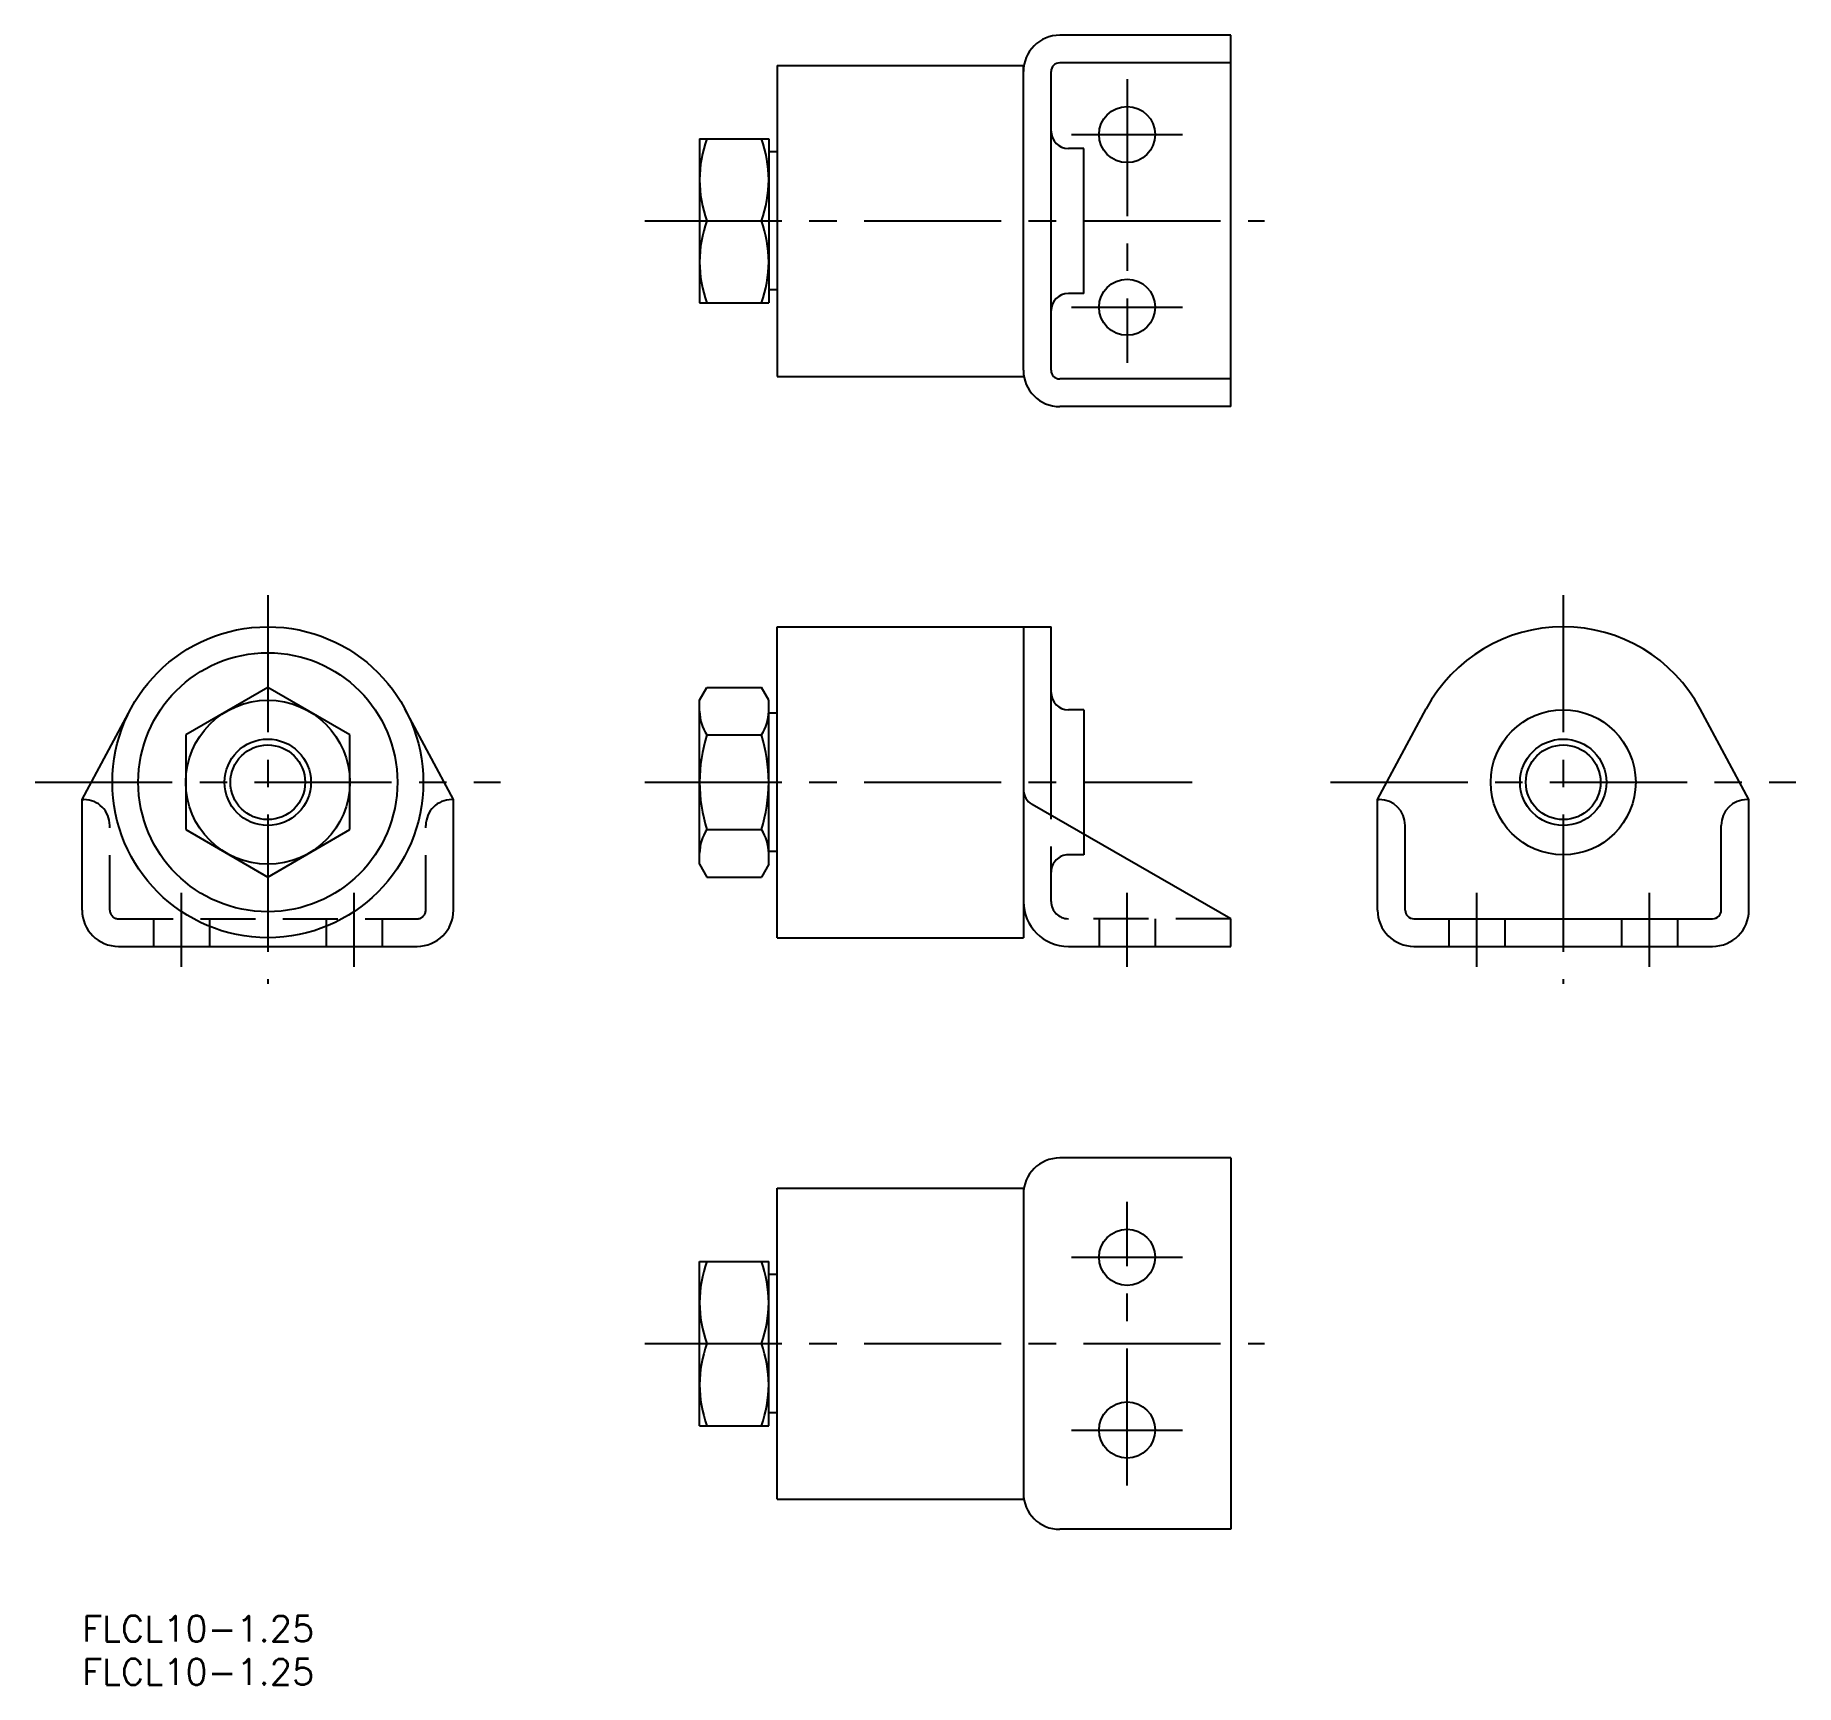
# Model space of a CAD drawing. Extents: x -5 to 198, y -8 to 183.
import ezdxf

# ---------------------------------------------------------------- set-up
doc = ezdxf.new("R2010")
doc.units = 0
doc.header["$LTSCALE"] = 0.5
doc.linetypes.add('CENTER', pattern=[50.8, 31.75, -6.35, 6.35, -6.35])
doc.linetypes.add('DASHED', pattern=[19.05, 12.7, -6.35])
for name, color, linetype in [('MSM_CENTER', 1, 'CENTER'), ('MSM_CONTINUOUS', 7, 'CONTINUOUS'), ('MSM_DASHED', 4, 'DASHED'), ('MSM_NARROW', 5, 'CONTINUOUS'), ('MSM_PART_NUMBER', 7, 'CONTINUOUS')]:
    doc.layers.add(name, color=color, linetype=linetype)
doc.styles.get("Standard").update_dxf_attribs({"font": 'txt.shx', "height": 3, "bigfont": 'bigfont.shx'})

# ---------------------------------------------------------------- blocks, each defined once
blk = doc.blocks.new('*U2')
at = {"layer": 'MSM_PART_NUMBER'}
blk.add_text('FLCL10-1.25', height=3, dxfattribs=at).set_placement((0, -3))
blk = doc.blocks.new('*U3')
at = {"layer": 'MSM_PART_NUMBER'}
blk.add_text('FLCL10-1.25', height=3, dxfattribs=at).set_placement((0, -8))

msp = doc.modelspace()

# ---------------------------------------------------------------- linework, layer by layer
at = {"layer": 'MSM_CENTER'}
for p, q in [((121, 177.928069), (121, 145.071931)), ((114.571931, 171.5), (127.428069, 171.5)), ((65.152403, 161.5), (136.893606, 161.5)), ((114.571931, 151.5), (127.428069, 151.5)), ((21.5, 118.160572), (21.5, 73.176345)), ((171.5, 118.160572), (171.5, 73.176345)), ((-5.432314, 96.5), (48.432314, 96.5)), ((65.152403, 96.5), (128.517804, 96.5)), ((144.567686, 96.5), (198.432314, 96.5)), ((11.5, 75.142454), (11.5, 83.696997)), ((31.5, 75.142454), (31.5, 83.696997)), ((121, 75.142454), (121, 83.696997)), ((161.5, 75.142454), (161.5, 83.696997)), ((181.5, 75.142454), (181.5, 83.696997)), ((121, 15.071931), (121, 47.928069)), ((114.571931, 41.5), (127.428069, 41.5)), ((65.152403, 31.5), (136.893606, 31.5)), ((114.571931, 21.5), (127.428069, 21.5))]:
    msp.add_line(p, q, dxfattribs=at)
at = {"layer": 'MSM_CONTINUOUS'}
for p, q in [((133, 183), (113.2, 183)), ((133, 140), (133, 183)), ((80.5, 179.5), (80.5, 143.5)), ((80.5, 179.5), (109, 179.5)), ((109, 144.2), (109, 179.5)), ((133, 179.8), (113.2, 179.8)), ((112.2, 144.2), (112.2, 178.8)), ((71.5, 171), (71.5, 152)), ((71.5, 171), (79.5, 171)), ((79.5, 171), (79.5, 152)), ((80.5, 169.5), (79.5, 169.5)), ((116, 169.892856), (114.2, 169.892856)), ((116, 153.107144), (116, 169.892856)), ((72.348506, 161.5), (78.651494, 161.5)), ((80.5, 153.5), (79.5, 153.5)), ((116, 153.107144), (114.2, 153.107144)), ((71.5, 152), (79.5, 152)), ((80.5, 143.5), (109, 143.5)), ((133, 143.2), (113.2, 143.2)), ((133, 140), (113.2, 140)), ((80.5, 78.5), (80.5, 114.5)), ((80.5, 114.5), (112.2, 114.5)), ((109, 114.5), (109, 78.5)), ((112.2, 92.66), (112.2, 114.5)), ((21.5, 107.469655), (12, 101.984827)), ((31, 101.984827), (21.5, 107.469655)), ((71.5, 106), (72.348506, 107.469655)), ((72.348506, 107.469655), (78.651494, 107.469655)), ((79.5, 106), (78.651494, 107.469655)), ((0, 94.5), (5.638623, 105.009802)), ((43, 94.5), (37.361377, 105.009802)), ((71.5, 87), (71.5, 106)), ((79.5, 87), (79.5, 106)), ((80.5, 104.5), (79.5, 104.5)), ((116, 104.892856), (114.2, 104.892856)), ((116, 104.892856), (116, 90.475)), ((150, 94.5), (155.638623, 105.009802)), ((193, 94.5), (187.361377, 105.009802)), ((12, 101.984827), (12, 91.015172)), ((31, 91.015172), (31, 101.984827)), ((72.348506, 101.984827), (78.651494, 101.984827)), ((0, 81.7), (0, 94.5)), ((0, 94.5), (0.2, 94.5)), ((43, 94.5), (42.8, 94.5)), ((43, 81.7), (43, 94.5)), ((133, 80.7), (110.003058, 93.923242)), ((150, 81.7), (150, 94.5)), ((150, 94.5), (150.2, 94.5)), ((193, 94.5), (192.8, 94.5)), ((193, 81.7), (193, 94.5)), ((12, 91.015172), (21.5, 85.530345)), ((21.5, 85.530345), (31, 91.015172)), ((72.348506, 91.015172), (78.651494, 91.015172)), ((153.2, 81.7), (153.2, 91.5)), ((189.8, 81.7), (189.8, 91.5)), ((80.5, 88.5), (79.5, 88.5)), ((71.5, 87), (72.348506, 85.530345)), ((79.5, 87), (78.651494, 85.530345)), ((72.348506, 85.530345), (78.651494, 85.530345)), ((133, 77.5), (133, 80.7)), ((154.2, 80.7), (188.8, 80.7)), ((4.2, 77.5), (38.8, 77.5)), ((80.5, 78.5), (109, 78.5)), ((114.2, 77.5), (133, 77.5)), ((154.2, 77.5), (188.8, 77.5)), ((133, 53), (113.2, 53)), ((133, 53), (133, 10)), ((80.5, 13.5), (80.5, 49.5)), ((80.5, 49.5), (109, 49.5)), ((109, 48.8), (109, 13.5)), ((71.5, 41), (79.5, 41)), ((71.5, 22), (71.5, 41)), ((79.5, 22), (79.5, 41)), ((80.5, 39.5), (79.5, 39.5)), ((72.348506, 31.5), (78.651494, 31.5)), ((80.5, 23.5), (79.5, 23.5)), ((71.5, 22), (79.5, 22)), ((80.5, 13.5), (109, 13.5)), ((133, 10), (113.2, 10))]:
    msp.add_line(p, q, dxfattribs=at)
for centre, radius in [((121, 171.5), 3.25), ((121, 151.5), 3.25), ((21.5, 96.5), 18), ((21.5, 96.5), 15), ((21.5, 96.5), 9.5), ((171.5, 96.5), 8.392856), ((21.5, 96.5), 4.3235), ((171.5, 96.5), 5), ((121, 41.5), 3.25), ((121, 21.5), 3.25)]:
    msp.add_circle(centre, radius, dxfattribs=at)
for centre, radius, start, end in [((113.2, 178.8), 4.2, 90, 180), ((113.2, 178.8), 1, 90, 180), ((114.2, 171.892856), 2, 180, 270), ((85.219684, 166.25), 13.719684, 159.743842, 200.256158), ((65.780316, 166.25), 13.719684, 339.743842, 20.256158), ((85.219684, 156.75), 13.719684, 159.743842, 200.256158), ((65.780316, 156.75), 13.719684, 339.743842, 20.256158), ((114.2, 151.107144), 2, 90, 180), ((113.2, 144.2), 4.2, 180, 270), ((113.2, 144.2), 1, 180, 270), ((171.5, 96.5), 18, 28.214043, 151.785957), ((114.2, 106.892856), 2, 180, 270), ((76.356063, 104.727241), 4.856063, 180, 214.384247), ((74.643937, 104.727241), 4.856063, 325.615753, 0), ((89.651494, 96.5), 18.151494, 162.412046, 197.587954), ((61.348506, 96.5), 18.151494, 342.412046, 17.587954), ((111, 95.657054), 2, 180, 240.101098), ((150.2, 91.5), 3, 0, 90), ((192.8, 91.5), 3, 90, 180), ((76.356063, 88.272759), 4.856063, 145.615753, 180), ((74.643937, 88.272759), 4.856063, 0, 34.384247), ((4.2, 81.7), 4.2, 180, 270), ((38.8, 81.7), 4.2, 270, 0), ((114.2, 82.7), 5.2, 180, 270), ((154.2, 81.7), 4.2, 180, 270), ((154.2, 81.7), 1, 180, 270), ((188.8, 81.7), 4.2, 270, 0), ((188.8, 81.7), 1, 270, 0), ((113.2, 48.8), 4.2, 90, 180), ((85.219684, 36.25), 13.719684, 159.743842, 200.256158), ((65.780316, 36.25), 13.719684, 339.743842, 20.256158), ((85.219684, 26.75), 13.719684, 159.743842, 200.256158), ((65.780316, 26.75), 13.719684, 339.743842, 20.256158), ((113.2, 14.2), 4.2, 180, 270)]:
    msp.add_arc(centre, radius, start, end, dxfattribs=at)
at = {"layer": 'MSM_DASHED'}
for p, q in [((112.2, 82.7), (112.2, 92.66)), ((3.2, 81.7), (3.2, 91.5)), ((39.8, 81.7), (39.8, 91.5)), ((116, 90.475), (116, 88.107144)), ((116, 88.107144), (114.2, 88.107144)), ((4.2, 80.7), (38.8, 80.7)), ((8.25, 80.7), (8.25, 77.5)), ((14.75, 80.7), (14.75, 77.5)), ((28.25, 80.7), (28.25, 77.5)), ((34.75, 80.7), (34.75, 77.5)), ((133, 80.7), (114.2, 80.7)), ((117.75, 80.7), (117.75, 77.5)), ((124.25, 80.7), (124.25, 77.5)), ((158.25, 80.7), (158.25, 77.5)), ((164.75, 80.7), (164.75, 77.5)), ((178.25, 80.7), (178.25, 77.5)), ((184.75, 80.7), (184.75, 77.5))]:
    msp.add_line(p, q, dxfattribs=at)
for centre, radius, start, end in [((0.2, 91.5), 3, 0, 90), ((42.8, 91.5), 3, 90, 180), ((114.2, 86.107144), 2, 90, 180), ((4.2, 81.7), 1, 180, 270), ((38.8, 81.7), 1, 270, 0), ((114.2, 82.7), 2, 180, 270)]:
    msp.add_arc(centre, radius, start, end, dxfattribs=at)
at = {"layer": 'MSM_NARROW'}
for centre, radius in [((21.5, 96.5), 5), ((171.5, 96.5), 4.3235)]:
    msp.add_circle(centre, radius, dxfattribs=at)

# ---------------------------------------------------------------- block references
at = {"layer": 'MSM_CONTINUOUS'}
for name in ['*U2', '*U3']:
    msp.add_blockref(name, (0, 0), dxfattribs=at)

doc.saveas('drawing.dxf')
